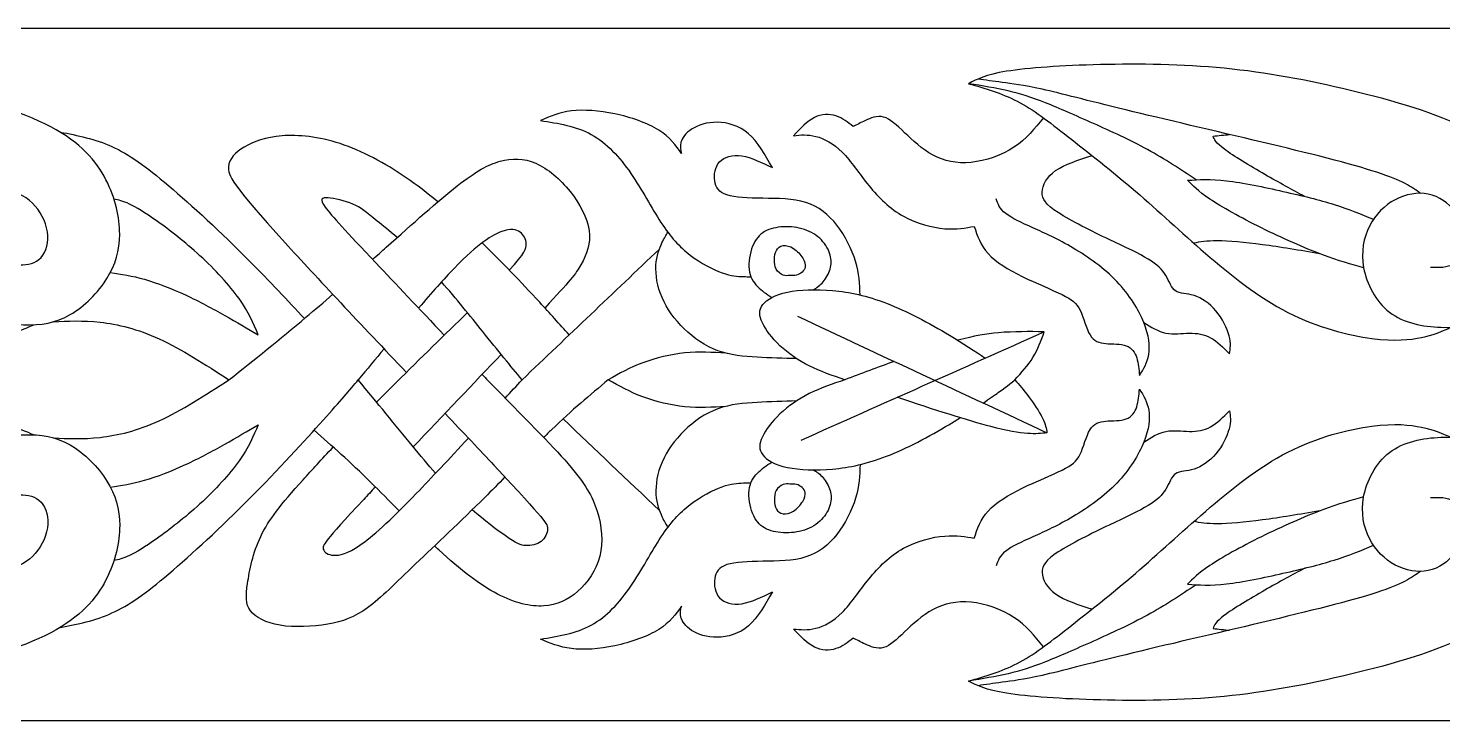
# Model space of a CAD drawing. Header units: millimetres. Extents: x 164 to 454, y 11 to 406.
# Drawn here: x 290.8 to 395, y 355 to 406 of the extents above; entities that cross this region are included whole.
import ezdxf

# ---------------------------------------------------------------- set-up
doc = ezdxf.new("R2010")
doc.units = ezdxf.units.MM
for name, color, linetype in [('Default', 7, 'Continuous'), ('DV1_Layer_1', 7, 'Continuous'), ('Layer_1', 7, 'Continuous')]:
    doc.layers.add(name, color=color, linetype=linetype)

# ---------------------------------------------------------------- blocks, each defined once
blk = doc.blocks.new('SE')
at = {"layer": 'DV1_Layer_1', "color": 7, "linetype": 'Continuous'}
blk.add_line((399.47, 355.01), (219.17, 355.01), dxfattribs=at)
for points, knots in [([(289.74, 388.57), (290.36, 388.55), (290.98, 388.54), (291.45, 388.83), (291.93, 389.12), (292.25, 389.73), (292.28, 390.44), (292.31, 391.16), (291.75, 392.82), (290.37, 393.78), (289.59, 393.95), (288.8, 394.11), (287.04, 393.8), (285.7, 392.45), (285.26, 391.6), (284.82, 390.75), (284.61, 389.71), (284.83, 388.54), (285.04, 387.36), (285.68, 386.05), (286.73, 385.26), (287.77, 384.47), (289.22, 384.19), (290.49, 384.15), (291.77, 384.1), (293.98, 384.48), (295.98, 386.52), (296.63, 387.55), (297.27, 388.57), (297.57, 389.61), (297.57, 390.82), (297.57, 392.04), (297.27, 393.44), (296.56, 394.82), (295.84, 396.2), (293.56, 398.92), (283.73, 401.77), (277.66, 402.91), (274.56, 403.21), (271.45, 403.51), (268.28, 403.55), (265.44, 403.48), (262.6, 403.41), (260.1, 403.23), (258.54, 402.98), (256.98, 402.73), (256.36, 402.41), (255.74, 402.08), (256.94, 401.73), (258.15, 401.39), (259.31, 400.79), (260.48, 400.18), (261.6, 399.32), (263.06, 398.18), (264.52, 397.04), (268.1, 394.21), (271.35, 391.18), (273.18, 389.59), (275.02, 388), (277.07, 386.35), (279.25, 385.23), (281.42, 384.12), (286.01, 382.98), (288.25, 383.22), (289.1, 383.41), (289.94, 383.59), (290.51, 383.83), (290.82, 383.96), (291.13, 384.1), (291.18, 384.12), (291.23, 384.15)], [0, 0, 0, 0, 0.034483, 0.034483, 0.034483, 0.068966, 0.068966, 0.068966, 0.103448, 0.137931, 0.137931, 0.137931, 0.172414, 0.206897, 0.206897, 0.206897, 0.241379, 0.241379, 0.241379, 0.275862, 0.275862, 0.275862, 0.310345, 0.310345, 0.310345, 0.344828, 0.37931, 0.37931, 0.37931, 0.413793, 0.413793, 0.413793, 0.448276, 0.448276, 0.448276, 0.482759, 0.517241, 0.551724, 0.551724, 0.551724, 0.586207, 0.586207, 0.586207, 0.62069, 0.62069, 0.62069, 0.655172, 0.655172, 0.655172, 0.689655, 0.689655, 0.689655, 0.724138, 0.724138, 0.724138, 0.758621, 0.793103, 0.793103, 0.793103, 0.827586, 0.827586, 0.827586, 0.862069, 0.896552, 0.896552, 0.896552, 0.931034, 0.931034, 0.931034, 1, 1, 1, 1]), ([(394.08, 388.39), (394.7, 388.37), (395.32, 388.35), (395.8, 388.64), (396.27, 388.94), (396.6, 389.54), (396.62, 390.26), (396.65, 390.97), (396.1, 392.63), (394.72, 393.6), (393.93, 393.76), (393.15, 393.92), (391.39, 393.61), (390.04, 392.27), (389.6, 391.41), (389.16, 390.56), (388.96, 389.52), (389.17, 388.35), (389.39, 387.18), (390.03, 385.87), (391.07, 385.07), (392.11, 384.28), (393.56, 384), (394.84, 383.96), (396.12, 383.92), (398.32, 384.3), (400.32, 386.33), (400.97, 387.36), (401.62, 388.39), (401.91, 389.42), (401.91, 390.64), (401.91, 391.85), (401.62, 393.25), (400.9, 394.63), (400.19, 396.01), (397.91, 398.74), (388.08, 401.58), (382.01, 402.72), (378.9, 403.02), (375.8, 403.32), (372.62, 403.36), (369.78, 403.29), (366.95, 403.22), (364.44, 403.05), (362.88, 402.8), (361.32, 402.55), (360.7, 402.22), (360.08, 401.89), (361.29, 401.55), (362.5, 401.2), (363.66, 400.6), (364.82, 400), (365.95, 399.13), (367.4, 397.99), (368.86, 396.86), (372.45, 394.03), (375.69, 390.99), (377.53, 389.4), (379.37, 387.82), (381.42, 386.16), (383.59, 385.05), (385.77, 383.94), (390.35, 382.8), (392.6, 383.04), (393.44, 383.22), (394.29, 383.4), (394.86, 383.64), (395.17, 383.78), (395.48, 383.91), (395.53, 383.94), (395.58, 383.96)], [0, 0, 0, 0, 0.034483, 0.034483, 0.034483, 0.068966, 0.068966, 0.068966, 0.103448, 0.137931, 0.137931, 0.137931, 0.172414, 0.206897, 0.206897, 0.206897, 0.241379, 0.241379, 0.241379, 0.275862, 0.275862, 0.275862, 0.310345, 0.310345, 0.310345, 0.344828, 0.37931, 0.37931, 0.37931, 0.413793, 0.413793, 0.413793, 0.448276, 0.448276, 0.448276, 0.482759, 0.517241, 0.551724, 0.551724, 0.551724, 0.586207, 0.586207, 0.586207, 0.62069, 0.62069, 0.62069, 0.655172, 0.655172, 0.655172, 0.689655, 0.689655, 0.689655, 0.724138, 0.724138, 0.724138, 0.758621, 0.793103, 0.793103, 0.793103, 0.827586, 0.827586, 0.827586, 0.862069, 0.896552, 0.896552, 0.896552, 0.931034, 0.931034, 0.931034, 1, 1, 1, 1]), ([(393.35, 393.82), (392.7, 394.29), (392.04, 394.75), (388.25, 395.99), (385.11, 396.77), (381.67, 397.59), (378.23, 398.41), (374.48, 399.27), (371.65, 399.96), (368.81, 400.65), (366.88, 401.17), (365.49, 401.48), (364.1, 401.79), (363.25, 401.89), (362.56, 401.98), (361.86, 402.07), (361.32, 402.15), (360.77, 402.23)], [0, 0, 0, 0, 0.142857, 0.142857, 0.285714, 0.285714, 0.285714, 0.428571, 0.428571, 0.428571, 0.571429, 0.571429, 0.571429, 0.714286, 0.714286, 0.714286, 1, 1, 1, 1]), ([(376.83, 394.82), (375.68, 395.58), (374.54, 396.34), (373.26, 397.04), (371.98, 397.74), (370.57, 398.38), (367.96, 399.54), (366.76, 400.08), (365.74, 400.48), (364.73, 400.88), (363.9, 401.14), (362.99, 401.36), (362.08, 401.57), (361.08, 401.73), (360.08, 401.89)], [0, 0, 0, 0, 0.166667, 0.166667, 0.166667, 0.333333, 0.333333, 0.5, 0.5, 0.5, 0.666667, 0.666667, 0.666667, 1, 1, 1, 1]), ([(352.09, 386.34), (352.06, 387.14), (352.02, 387.93), (351.76, 388.82), (351.49, 389.71), (350.99, 390.69), (350.38, 391.48), (349.77, 392.26), (349.04, 392.85), (348.1, 393.14), (347.16, 393.44), (344.85, 393.44), (342.88, 393.51), (342.28, 393.7), (341.68, 393.9), (341.23, 394.63), (341.4, 395.77), (341.74, 396.14), (342.09, 396.51), (343.3, 396.85), (344.85, 396.09), (345.63, 395.71), (345.09, 396.66), (344.56, 397.61), (343.87, 398.21), (343.18, 398.8), (342.33, 399.04), (341.57, 399.05), (340.81, 399.06), (340.14, 398.84), (339.68, 398.54), (339.23, 398.25), (338.74, 397.52), (338.88, 397.01), (338.95, 396.75), (338.52, 397.35), (337.66, 398.56), (335.21, 399.42), (334.03, 399.67), (332.86, 399.92), (331.74, 399.99), (330.83, 399.88), (329.93, 399.77), (329.24, 399.47), (328.55, 399.18), (329.86, 398.97), (331.17, 398.77), (332.3, 398.15), (333.43, 397.52), (334.38, 396.49), (335.21, 395.29), (336.03, 394.09), (337.45, 391.37), (338.79, 389.88), (339.58, 389.28), (340.36, 388.68), (341.26, 388.21), (341.93, 387.97), (342.61, 387.73), (343.06, 387.71), (343.5, 387.69)], [0, 0, 0, 0, 0.04, 0.04, 0.04, 0.08, 0.08, 0.08, 0.12, 0.12, 0.12, 0.16, 0.2, 0.2, 0.2, 0.24, 0.28, 0.28, 0.28, 0.32, 0.36, 0.36, 0.36, 0.4, 0.4, 0.4, 0.44, 0.44, 0.44, 0.48, 0.48, 0.48, 0.52, 0.56, 0.56, 0.56, 0.6, 0.64, 0.64, 0.64, 0.68, 0.68, 0.68, 0.72, 0.72, 0.72, 0.76, 0.76, 0.76, 0.8, 0.8, 0.8, 0.84, 0.88, 0.88, 0.88, 0.92, 0.92, 0.92, 1, 1, 1, 1]), ([(365.59, 399.38), (364.96, 398.6), (364.33, 397.81), (363.42, 397.21), (362.51, 396.61), (361.32, 396.2), (360.26, 396.1), (359.2, 395.99), (357.34, 396.41), (355.96, 397.72), (355.37, 398.28), (354.78, 398.84), (354.3, 399.31), (353.82, 399.43), (353.34, 399.56), (352.85, 399.36), (352.48, 399.18), (352.11, 399.01), (351.85, 398.87), (351.59, 398.74), (351.2, 399.05), (350.4, 399.67), (349.26, 399.67), (348.73, 399.4), (348.2, 399.13), (347.69, 398.6), (347.19, 398.06), (347.71, 398.12), (348.75, 398.22), (350.13, 397.49), (350.77, 396.85), (351.42, 396.2), (352.02, 395.27), (352.74, 394.39), (353.46, 393.51), (354.28, 392.68), (355.28, 392.13), (356.27, 391.58), (357.42, 391.3), (358.32, 391.22), (359.22, 391.15), (359.86, 391.27), (360.49, 391.39), (360.72, 390.7), (361.17, 389.32), (363, 388.21), (364.03, 387.7), (365.07, 387.2), (367.38, 386.26), (368.36, 385.49), (368.74, 383.87), (369.02, 383.4), (369.31, 382.94), (369.69, 382.81), (370.18, 382.77), (370.67, 382.73), (371.88, 382.8), (372.33, 382.11), (372.46, 381.71), (372.59, 381.31), (372.62, 380.87), (372.66, 380.42), (372.95, 380.88), (373.54, 381.81), (373.36, 383.37), (372.98, 384.31), (372.6, 385.25), (371.93, 386.35), (371, 387.33), (370.07, 388.3), (368.88, 389.15), (367.78, 389.79), (366.69, 390.44), (365.69, 390.89), (364.82, 391.28), (363.96, 391.66), (363.24, 391.99), (362.81, 392.34), (362.37, 392.68), (362.24, 393.04), (362.1, 393.41)], [0, 0, 0, 0, 0.030303, 0.030303, 0.030303, 0.060606, 0.060606, 0.060606, 0.090909, 0.121212, 0.121212, 0.121212, 0.151515, 0.151515, 0.151515, 0.181818, 0.181818, 0.181818, 0.212121, 0.212121, 0.212121, 0.242424, 0.272727, 0.272727, 0.272727, 0.30303, 0.30303, 0.30303, 0.333333, 0.363636, 0.363636, 0.363636, 0.393939, 0.393939, 0.393939, 0.424242, 0.424242, 0.424242, 0.454545, 0.454545, 0.454545, 0.484848, 0.484848, 0.484848, 0.515152, 0.545455, 0.545455, 0.545455, 0.575758, 0.606061, 0.636364, 0.636364, 0.636364, 0.666667, 0.666667, 0.666667, 0.69697, 0.727273, 0.727273, 0.727273, 0.757576, 0.757576, 0.757576, 0.787879, 0.818182, 0.818182, 0.818182, 0.848485, 0.848485, 0.848485, 0.878788, 0.878788, 0.878788, 0.909091, 0.909091, 0.909091, 0.939394, 0.939394, 0.939394, 1, 1, 1, 1]), ([(293.19, 398.33), (294.47, 398.08), (295.75, 397.83), (297, 397.26), (298.26, 396.7), (299.48, 395.82), (301.18, 394.38), (302.88, 392.94), (305.05, 390.94), (307.14, 388.84), (308.59, 387.38), (310, 385.88), (311.17, 384.6)], [0, 0, 0, 0, 0.2, 0.2, 0.2, 0.4, 0.4, 0.4, 0.6, 0.6, 0.6, 1, 1, 1, 1]), ([(320.99, 393.19), (320.22, 393.84), (319.47, 394.42), (318.67, 394.97), (317.11, 396.04), (315.4, 396.95), (313.81, 397.48), (312.21, 398), (310.73, 398.14), (309.53, 398.05), (308.33, 397.95), (306.5, 397.3), (305.64, 396.36), (305.58, 395.78), (305.52, 395.19), (305.83, 394.48), (309.77, 390.16), (312.01, 387.7), (315.43, 384.07), (318.67, 380.65)], [0, 0, 0, 0, 0.125, 0.125, 0.125, 0.25, 0.25, 0.25, 0.375, 0.375, 0.375, 0.5, 0.625, 0.625, 0.625, 0.75, 0.75, 0.75, 1, 1, 1, 1]), ([(384.85, 393.58), (383.91, 394.09), (382.97, 394.59), (381.89, 395.21), (380.81, 395.83), (379.58, 396.57), (378.92, 397.06), (378.26, 397.55), (378.18, 397.79), (378.09, 398.03), (378.49, 398.07), (378.89, 398.11), (379.28, 398.15)], [0, 0, 0, 0, 0.2, 0.2, 0.2, 0.4, 0.4, 0.4, 0.6, 0.6, 0.6, 1, 1, 1, 1]), ([(316.19, 388.96), (316.53, 389.26), (316.86, 389.55), (317.2, 389.85), (319.15, 391.59), (321.03, 393.28), (322.42, 394.36), (323.8, 395.45), (325.6, 396.42), (327.32, 396.42), (328.21, 396.03), (329.1, 395.64), (330.01, 394.86), (330.74, 393.96), (331.46, 393.05), (332, 392.02), (332.13, 391.09), (332.26, 390.15), (331.98, 389.33), (331.53, 388.55), (331.17, 387.92), (330.7, 387.33), (328.88, 385.38)], [0, 0, 0, 0, 0.111111, 0.111111, 0.111111, 0.222222, 0.222222, 0.222222, 0.333333, 0.444444, 0.444444, 0.444444, 0.555556, 0.555556, 0.555556, 0.666667, 0.666667, 0.666667, 0.777778, 0.777778, 0.777778, 1, 1, 1, 1]), ([(372.98, 384.31), (373.51, 383.98), (374.04, 383.65), (374.61, 383.53), (375.17, 383.42), (375.78, 383.52), (376.34, 383.53), (376.9, 383.54), (377.42, 383.45), (377.9, 383.19), (378.38, 382.92), (378.83, 382.47), (379.28, 382.02), (379.35, 382.4), (379.42, 382.78), (379.27, 383.33), (379.12, 383.88), (378.76, 384.61), (378.29, 385.17), (377.81, 385.73), (377.23, 386.13), (376.68, 386.3), (376.14, 386.47), (375.64, 386.42), (375.32, 386.64), (375, 386.85), (374.73, 387.82), (373.97, 388.58), (373.3, 388.98), (372.64, 389.39), (370.74, 390.25), (367.6, 391.8), (366.68, 392.4), (365.76, 392.99), (365.48, 393.41), (365.5, 393.91), (365.51, 394.42), (365.82, 395.03), (366.49, 395.49), (367.15, 395.96), (368.16, 396.28), (369.17, 396.6)], [0, 0, 0, 0, 0.0625, 0.0625, 0.0625, 0.125, 0.125, 0.125, 0.1875, 0.1875, 0.1875, 0.25, 0.25, 0.25, 0.3125, 0.3125, 0.3125, 0.375, 0.375, 0.375, 0.4375, 0.4375, 0.4375, 0.5, 0.5, 0.5, 0.5625, 0.625, 0.625, 0.625, 0.6875, 0.75, 0.75, 0.75, 0.8125, 0.8125, 0.8125, 0.875, 0.875, 0.875, 1, 1, 1, 1]), ([(389.17, 388.35), (388.27, 388.59), (387.36, 388.84), (384.81, 389.8), (383.16, 390.52), (381.64, 391.28), (380.12, 392.03), (378.72, 392.81), (376.95, 393.99), (376.58, 394.39), (376.21, 394.78), (377.04, 394.83), (377.88, 394.88), (380.27, 394.61), (381.82, 394.28), (383.23, 393.96), (384.64, 393.65), (385.91, 393.34), (386.99, 393), (388.08, 392.65), (388.99, 392.28), (389.9, 391.91)], [0, 0, 0, 0, 0.111111, 0.111111, 0.222222, 0.222222, 0.222222, 0.333333, 0.333333, 0.444444, 0.444444, 0.444444, 0.555556, 0.555556, 0.666667, 0.666667, 0.666667, 0.777778, 0.777778, 0.777778, 1, 1, 1, 1]), ([(296.88, 387.99), (297.68, 387.87), (298.47, 387.76), (300.33, 387.23), (301.39, 386.81), (302.42, 386.34), (303.44, 385.87), (304.42, 385.33), (306.19, 384.34), (306.98, 383.87), (307.78, 383.41), (307.42, 384.24), (307.07, 385.08), (306.36, 386.07), (305.65, 387.06), (304.59, 388.22), (303.48, 389.23), (302.37, 390.25), (301.21, 391.14), (300.32, 391.78), (299.42, 392.41), (298.77, 392.8), (298.29, 393.03), (297.8, 393.26), (297.48, 393.33), (297.15, 393.4)], [0, 0, 0, 0, 0.1, 0.1, 0.2, 0.2, 0.2, 0.3, 0.3, 0.4, 0.4, 0.4, 0.5, 0.5, 0.5, 0.6, 0.6, 0.6, 0.7, 0.7, 0.7, 0.8, 0.8, 0.8, 1, 1, 1, 1]), ([(318.01, 390.56), (317.44, 391.05), (316.94, 391.45), (316.54, 391.77), (315.7, 392.45), (315.32, 392.78), (314.74, 393.03), (314.16, 393.28), (313.39, 393.45), (312.91, 393.48), (312.44, 393.52), (312.09, 393.31), (314.23, 391.03), (316.45, 388.69), (317.83, 387.23), (319.65, 385.3), (321.47, 383.39)], [0, 0, 0, 0, 0.142857, 0.142857, 0.142857, 0.285714, 0.285714, 0.285714, 0.428571, 0.428571, 0.428571, 0.571429, 0.714286, 0.714286, 0.714286, 1, 1, 1, 1]), ([(326.26, 388.16), (327.42, 389.43), (327.53, 389.78), (327.51, 390.1), (327.5, 390.46), (327.32, 390.77), (327.05, 390.97), (326.77, 391.17), (326.39, 391.26), (325.7, 391.01), (325.01, 390.76), (324.01, 390.17), (322.2, 388.3), (321.45, 387.52), (320.55, 386.51), (319.58, 385.38)], [0, 0, 0, 0, 0.166667, 0.166667, 0.166667, 0.333333, 0.333333, 0.333333, 0.5, 0.5, 0.5, 0.666667, 0.666667, 0.666667, 1, 1, 1, 1]), ([(347.41, 381.66), (346.44, 381.68), (345.48, 381.71), (344.5, 381.76), (343.53, 381.82), (342.54, 381.9), (341.62, 382.24), (340.7, 382.57), (339.85, 383.16), (338.43, 384.53), (337.86, 385.33), (337.51, 386.15), (337.15, 386.97), (337.02, 387.82), (337.06, 388.53), (337.1, 389.23), (337.33, 389.79), (337.5, 390.17), (337.68, 390.55), (337.81, 390.75), (337.94, 390.96)], [0, 0, 0, 0, 0.125, 0.125, 0.125, 0.25, 0.25, 0.25, 0.375, 0.375, 0.5, 0.5, 0.5, 0.625, 0.625, 0.625, 0.75, 0.75, 0.75, 1, 1, 1, 1]), ([(348.66, 386.73), (348.91, 386.89), (349.15, 387.05), (349.37, 387.31), (349.59, 387.56), (349.77, 387.91), (349.88, 388.25), (349.98, 388.59), (349.99, 388.91), (349.89, 389.28), (349.79, 389.64), (349.57, 390.06), (349.24, 390.39), (348.92, 390.73), (348.48, 391), (347.99, 391.16), (347.5, 391.32), (346.96, 391.38), (346.45, 391.36), (345.93, 391.33), (345.45, 391.23), (345.06, 391), (344.68, 390.78), (344.38, 390.43), (343.97, 389.42), (343.85, 388.76), (343.98, 387.69), (344.22, 387.29), (344.53, 386.97), (344.84, 386.65), (345.21, 386.4), (345.58, 386.16)], [0, 0, 0, 0, 0.083333, 0.083333, 0.083333, 0.166667, 0.166667, 0.166667, 0.25, 0.25, 0.25, 0.333333, 0.333333, 0.333333, 0.416667, 0.416667, 0.416667, 0.5, 0.5, 0.5, 0.583333, 0.583333, 0.583333, 0.666667, 0.666667, 0.75, 0.75, 0.833333, 0.833333, 0.833333, 1, 1, 1, 1]), ([(330.67, 383.4), (329.96, 384.2), (329.24, 385), (328.5, 385.8), (327.1, 387.32), (325.63, 388.83), (324.26, 390.18)], [0, 0, 0, 0, 0.333333, 0.333333, 0.333333, 1, 1, 1, 1]), ([(346.92, 387.77), (347.08, 387.77), (347.26, 387.76), (347.57, 387.84), (347.7, 387.93), (347.93, 388.13), (348.02, 388.25), (348.05, 388.41), (348.07, 388.58), (348.02, 388.79), (347.72, 389.3), (347.45, 389.59), (347.19, 389.76), (346.92, 389.94), (346.64, 390), (346.42, 389.97), (346.2, 389.93), (346.03, 389.8), (345.93, 389.62), (345.83, 389.43), (345.79, 389.2), (345.79, 388.95), (345.78, 388.71), (345.8, 388.45), (345.92, 388.24), (346.03, 388.03), (346.24, 387.88), (346.42, 387.81), (346.6, 387.74), (346.76, 387.76), (346.92, 387.77)], [0, 0, 0, 0, 0.083333, 0.083333, 0.166667, 0.166667, 0.25, 0.25, 0.25, 0.333333, 0.333333, 0.416667, 0.416667, 0.416667, 0.5, 0.5, 0.5, 0.583333, 0.583333, 0.583333, 0.666667, 0.666667, 0.666667, 0.75, 0.75, 0.75, 0.833333, 0.833333, 0.833333, 1, 1, 1, 1]), ([(385.92, 389.38), (384.47, 389.62), (383.02, 389.87), (380.4, 390.21), (379.22, 390.32), (378.4, 390.32), (377.58, 390.33), (377.13, 390.24), (376.67, 390.15)], [0, 0, 0, 0, 0.25, 0.25, 0.5, 0.5, 0.5, 1, 1, 1, 1]), ([(327.2, 380.1), (326.34, 381.14), (325.48, 382.18), (324.28, 383.67), (323.4, 384.76), (322.34, 386.09), (321.27, 387.3)], [0, 0, 0, 0, 0.333333, 0.333333, 0.333333, 1, 1, 1, 1]), ([(350.96, 380.1), (350.06, 380.41), (349.16, 380.71), (348.34, 381.12), (347.52, 381.53), (346.78, 382.05), (346.19, 382.61), (345.59, 383.17), (344.69, 384.38), (344.62, 385.24), (344.92, 385.63), (345.21, 386.02), (345.83, 386.36), (346.74, 386.55), (347.64, 386.74), (348.83, 386.78), (350.07, 386.67), (351.3, 386.55), (353.85, 386.04), (357.17, 384.28), (358.67, 383.38), (359.65, 382.79), (360.57, 382.19), (361.31, 381.7)], [0, 0, 0, 0, 0.1, 0.1, 0.1, 0.2, 0.2, 0.2, 0.3, 0.4, 0.4, 0.4, 0.5, 0.5, 0.5, 0.6, 0.6, 0.6, 0.7, 0.8, 0.8, 0.8, 1, 1, 1, 1]), ([(305.62, 380.1), (307.49, 381.58), (309.35, 383.07), (311.29, 384.7), (311.94, 385.25), (312.6, 385.82), (313.27, 386.39)], [0, 0, 0, 0, 0.333333, 0.333333, 0.333333, 1, 1, 1, 1]), ([(292.67, 384.37), (293.76, 384.43), (294.85, 384.48), (297.41, 384.19), (298.88, 383.85), (300.49, 383.11), (302.1, 382.37), (303.86, 381.23), (305.62, 380.1)], [0, 0, 0, 0, 0.25, 0.25, 0.5, 0.5, 0.5, 1, 1, 1, 1]), ([(316.49, 378.46), (316.96, 378.94), (317.45, 379.43), (317.95, 379.92), (319.68, 381.65), (321.57, 383.48), (323.17, 385.04)], [0, 0, 0, 0, 0.333333, 0.333333, 0.333333, 1, 1, 1, 1]), ([(363.48, 380.1), (363.97, 380.63), (364.46, 381.16), (364.82, 381.75), (365.18, 382.34), (365.41, 382.98), (365.65, 383.63), (364.54, 383.65), (363.43, 383.66), (362.27, 383.56), (361.39, 383.48), (360.49, 383.33), (359.28, 383.01)], [0, 0, 0, 0, 0.2, 0.2, 0.2, 0.4, 0.4, 0.4, 0.6, 0.6, 0.6, 1, 1, 1, 1]), ([(342.2, 382.06), (341.22, 382.12), (340.23, 382.18), (339.19, 382.08), (338.15, 381.97), (337.05, 381.71), (336.1, 381.35), (335.15, 381), (334.35, 380.55), (333.55, 380.1)], [0, 0, 0, 0, 0.25, 0.25, 0.25, 0.5, 0.5, 0.5, 1, 1, 1, 1]), ([(324.25, 380.5), (324.4, 380.34), (324.55, 380.19), (324.69, 380.05), (327.36, 377.3), (331.29, 373.44), (332.39, 371.51), (332.73, 370.43), (333.07, 369.35), (333.19, 368.16), (332.93, 367.12), (332.67, 366.07), (331.39, 364.28), (329.77, 363.52), (328.8, 363.46), (327.82, 363.4), (326.68, 363.66), (325.4, 364.33), (324.11, 365), (322.68, 366.09), (321.06, 367.59), (320.96, 367.69), (320.86, 367.78), (320.75, 367.88)], [0, 0, 0, 0, 0.1, 0.1, 0.1, 0.2, 0.3, 0.3, 0.3, 0.4, 0.4, 0.4, 0.5, 0.6, 0.6, 0.6, 0.7, 0.7, 0.7, 0.8, 0.8, 0.8, 1, 1, 1, 1]), ([(292.67, 375.83), (293.76, 375.77), (294.85, 375.72), (297.41, 376.01), (298.88, 376.35), (300.49, 377.09), (302.1, 377.83), (303.86, 378.97), (305.62, 380.1)], [0, 0, 0, 0, 0.25, 0.25, 0.5, 0.5, 0.5, 1, 1, 1, 1]), ([(293.19, 361.87), (294.47, 362.12), (295.75, 362.37), (297, 362.94), (298.26, 363.5), (299.48, 364.38), (301.18, 365.82), (302.88, 367.26), (305.05, 369.26), (307.14, 371.36), (309.23, 373.46), (311.23, 375.65), (312.55, 377.12), (313.87, 378.59), (314.51, 379.35), (315.14, 380.1)], [0, 0, 0, 0, 0.166667, 0.166667, 0.166667, 0.333333, 0.333333, 0.333333, 0.5, 0.5, 0.5, 0.666667, 0.666667, 0.666667, 1, 1, 1, 1]), ([(320.83, 373.22), (320.27, 373.86), (319.71, 374.53), (319.11, 375.26), (317.9, 376.73), (316.52, 378.41), (315.14, 380.1)], [0, 0, 0, 0, 0.333333, 0.333333, 0.333333, 1, 1, 1, 1]), ([(333.55, 380.1), (332.21, 378.98), (330.87, 377.87), (329.37, 376.42), (329.18, 376.24), (328.99, 376.05), (328.79, 375.85)], [0, 0, 0, 0, 0.333333, 0.333333, 0.333333, 1, 1, 1, 1]), ([(342.2, 378.14), (341.22, 378.08), (340.23, 378.02), (339.19, 378.12), (338.15, 378.22), (337.05, 378.49), (336.1, 378.84), (335.15, 379.2), (334.35, 379.65), (333.55, 380.1)], [0, 0, 0, 0, 0.25, 0.25, 0.25, 0.5, 0.5, 0.5, 1, 1, 1, 1]), ([(350.96, 380.1), (350.06, 379.79), (349.16, 379.49), (348.34, 379.08), (347.52, 378.67), (346.78, 378.15), (346.19, 377.59), (345.59, 377.03), (344.69, 375.82), (344.62, 374.96), (344.92, 374.57), (345.21, 374.18), (345.83, 373.84), (346.74, 373.65), (347.64, 373.46), (348.83, 373.42), (350.07, 373.53), (351.3, 373.65), (353.85, 374.16), (357.17, 375.92), (358.67, 376.82), (358.94, 376.98), (359.21, 377.15), (359.47, 377.31)], [0, 0, 0, 0, 0.1, 0.1, 0.1, 0.2, 0.2, 0.2, 0.3, 0.4, 0.4, 0.4, 0.5, 0.5, 0.5, 0.6, 0.6, 0.6, 0.7, 0.8, 0.8, 0.8, 1, 1, 1, 1]), ([(365.59, 360.45), (364.96, 361.23), (364.33, 362.02), (363.42, 362.61), (362.51, 363.21), (361.32, 363.63), (360.26, 363.73), (359.2, 363.83), (357.34, 363.42), (355.96, 362.11), (355.37, 361.55), (354.78, 360.99), (354.3, 360.52), (353.82, 360.39), (353.34, 360.26), (352.85, 360.47), (352.48, 360.64), (352.11, 360.82), (351.85, 360.95), (351.59, 361.09), (351.2, 360.78), (350.4, 360.16), (349.26, 360.16), (348.73, 360.43), (348.2, 360.69), (347.69, 361.23), (347.19, 361.76), (347.71, 361.71), (348.75, 361.61), (350.13, 362.33), (350.77, 362.98), (351.42, 363.63), (352.02, 364.56), (352.74, 365.44), (353.46, 366.32), (354.28, 367.15), (355.28, 367.7), (356.27, 368.25), (357.42, 368.53), (358.32, 368.6), (359.22, 368.68), (359.86, 368.56), (360.49, 368.44), (360.72, 369.13), (361.17, 370.51), (363, 371.61), (364.03, 372.12), (365.07, 372.63), (367.38, 373.56), (368.36, 374.34), (368.74, 375.96), (369.02, 376.43), (369.31, 376.89), (369.69, 377.01), (370.18, 377.06), (370.67, 377.1), (371.88, 377.03), (372.33, 377.72), (372.46, 378.12), (372.59, 378.51), (372.62, 378.96), (372.66, 379.41), (372.95, 378.94), (373.54, 378.01), (373.36, 376.46), (372.98, 375.52), (372.6, 374.58), (371.93, 373.48), (371, 372.5), (370.07, 371.53), (368.88, 370.68), (367.78, 370.04), (366.69, 369.39), (365.69, 368.94), (364.82, 368.55), (363.96, 368.16), (363.24, 367.84), (362.81, 367.49), (362.37, 367.15), (362.24, 366.78), (362.1, 366.42)], [0, 0, 0, 0, 0.030303, 0.030303, 0.030303, 0.060606, 0.060606, 0.060606, 0.090909, 0.121212, 0.121212, 0.121212, 0.151515, 0.151515, 0.151515, 0.181818, 0.181818, 0.181818, 0.212121, 0.212121, 0.212121, 0.242424, 0.272727, 0.272727, 0.272727, 0.30303, 0.30303, 0.30303, 0.333333, 0.363636, 0.363636, 0.363636, 0.393939, 0.393939, 0.393939, 0.424242, 0.424242, 0.424242, 0.454545, 0.454545, 0.454545, 0.484848, 0.484848, 0.484848, 0.515152, 0.545455, 0.545455, 0.545455, 0.575758, 0.606061, 0.636364, 0.636364, 0.636364, 0.666667, 0.666667, 0.666667, 0.69697, 0.727273, 0.727273, 0.727273, 0.757576, 0.757576, 0.757576, 0.787879, 0.818182, 0.818182, 0.818182, 0.848485, 0.848485, 0.848485, 0.878788, 0.878788, 0.878788, 0.909091, 0.909091, 0.909091, 0.939394, 0.939394, 0.939394, 1, 1, 1, 1]), ([(350.96, 380.1), (350.96, 380.1), (350.96, 380.1), (350.96, 380.1), (350.96, 380.1), (350.96, 380.1), (350.96, 380.1)], [0, 0, 0, 0, 0.333333, 0.333333, 0.333333, 1, 1, 1, 1]), ([(363.48, 380.1), (363.81, 379.73), (364.13, 379.36), (364.5, 378.86), (364.87, 378.37), (365.7, 377.13), (365.8, 376.51), (365.85, 376.2), (365.03, 376.1), (364.2, 376.01), (361.72, 376.66), (360.02, 377.1), (357.54, 377.9), (354.81, 378.81)], [0, 0, 0, 0, 0.166667, 0.166667, 0.166667, 0.333333, 0.5, 0.5, 0.5, 0.666667, 0.666667, 0.666667, 1, 1, 1, 1]), ([(361.15, 378.39), (361.6, 378.7), (361.99, 378.97), (362.29, 379.18), (363.07, 379.73), (363.27, 379.91), (363.48, 380.1)], [0, 0, 0, 0, 0.333333, 0.333333, 0.333333, 1, 1, 1, 1]), ([(347.41, 378.54), (346.44, 378.52), (345.48, 378.49), (344.5, 378.44), (343.53, 378.38), (342.54, 378.3), (341.62, 377.96), (340.7, 377.63), (339.85, 377.04), (338.43, 375.66), (337.86, 374.87), (337.51, 374.05), (337.15, 373.23), (337.02, 372.38), (337.06, 371.67), (337.1, 370.97), (337.33, 370.41), (337.5, 370.03), (337.68, 369.65), (337.81, 369.45), (337.94, 369.24)], [0, 0, 0, 0, 0.125, 0.125, 0.125, 0.25, 0.25, 0.25, 0.375, 0.375, 0.5, 0.5, 0.5, 0.625, 0.625, 0.625, 0.75, 0.75, 0.75, 1, 1, 1, 1]), ([(289.74, 371.63), (290.36, 371.64), (290.98, 371.66), (291.45, 371.37), (291.93, 371.08), (292.25, 370.47), (292.28, 369.76), (292.31, 369.04), (291.75, 367.38), (290.37, 366.42), (289.59, 366.25), (288.8, 366.09), (287.04, 366.4), (285.7, 367.75), (285.26, 368.6), (284.82, 369.45), (284.61, 370.49), (284.83, 371.66), (285.04, 372.83), (285.68, 374.15), (286.73, 374.94), (287.77, 375.73), (289.22, 376.01), (290.49, 376.05), (291.77, 376.1), (293.98, 375.72), (295.98, 373.68), (296.63, 372.65), (297.27, 371.63), (297.57, 370.59), (297.57, 369.38), (297.57, 368.16), (297.27, 366.76), (296.56, 365.38), (295.84, 364), (293.56, 361.28), (283.73, 358.43), (277.66, 357.29), (274.56, 356.99), (271.45, 356.69), (268.28, 356.65), (265.44, 356.72), (262.6, 356.79), (260.1, 356.96), (258.54, 357.21), (256.98, 357.47), (256.36, 357.79), (255.74, 358.12), (256.94, 358.47), (258.15, 358.81), (259.31, 359.41), (260.48, 360.02), (261.6, 360.88), (263.06, 362.02), (264.52, 363.16), (268.1, 365.99), (271.35, 369.02), (273.18, 370.61), (275.02, 372.2), (277.07, 373.85), (279.25, 374.97), (281.42, 376.08), (286.01, 377.22), (288.25, 376.97), (289.1, 376.79), (289.94, 376.61), (290.51, 376.37), (290.82, 376.24), (291.13, 376.1), (291.18, 376.08), (291.23, 376.05)], [0, 0, 0, 0, 0.034483, 0.034483, 0.034483, 0.068966, 0.068966, 0.068966, 0.103448, 0.137931, 0.137931, 0.137931, 0.172414, 0.206897, 0.206897, 0.206897, 0.241379, 0.241379, 0.241379, 0.275862, 0.275862, 0.275862, 0.310345, 0.310345, 0.310345, 0.344828, 0.37931, 0.37931, 0.37931, 0.413793, 0.413793, 0.413793, 0.448276, 0.448276, 0.448276, 0.482759, 0.517241, 0.551724, 0.551724, 0.551724, 0.586207, 0.586207, 0.586207, 0.62069, 0.62069, 0.62069, 0.655172, 0.655172, 0.655172, 0.689655, 0.689655, 0.689655, 0.724138, 0.724138, 0.724138, 0.758621, 0.793103, 0.793103, 0.793103, 0.827586, 0.827586, 0.827586, 0.862069, 0.896552, 0.896552, 0.896552, 0.931034, 0.931034, 0.931034, 1, 1, 1, 1]), ([(321.53, 377.63), (322.89, 376.19), (324.14, 374.87), (325.13, 373.81), (328.98, 369.71), (329.1, 369.45), (329.08, 369.13), (329.07, 368.82), (328.91, 368.44), (328.61, 368.2), (328.31, 367.97), (327.41, 367.8), (326.79, 368.04), (325.95, 368.63), (325.34, 369.06), (324.44, 369.74), (323.53, 370.53)], [0, 0, 0, 0, 0.142857, 0.142857, 0.142857, 0.285714, 0.285714, 0.285714, 0.428571, 0.428571, 0.428571, 0.571429, 0.714286, 0.714286, 0.714286, 1, 1, 1, 1]), ([(372.98, 375.52), (373.51, 375.85), (374.04, 376.18), (374.61, 376.3), (375.17, 376.41), (375.78, 376.31), (376.34, 376.3), (376.9, 376.29), (377.42, 376.37), (377.9, 376.64), (378.38, 376.91), (378.83, 377.36), (379.28, 377.81), (379.35, 377.43), (379.42, 377.05), (379.27, 376.5), (379.12, 375.94), (378.76, 375.22), (378.29, 374.66), (377.81, 374.1), (377.23, 373.7), (376.68, 373.53), (376.14, 373.36), (375.64, 373.41), (375.32, 373.19), (375, 372.98), (374.73, 372.01), (373.97, 371.25), (373.3, 370.85), (372.64, 370.44), (370.74, 369.58), (367.6, 368.03), (366.68, 367.43), (365.76, 366.84), (365.48, 366.42), (365.5, 365.91), (365.51, 365.4), (365.82, 364.8), (366.49, 364.34), (367.15, 363.87), (368.16, 363.55), (369.17, 363.22)], [0, 0, 0, 0, 0.0625, 0.0625, 0.0625, 0.125, 0.125, 0.125, 0.1875, 0.1875, 0.1875, 0.25, 0.25, 0.25, 0.3125, 0.3125, 0.3125, 0.375, 0.375, 0.375, 0.4375, 0.4375, 0.4375, 0.5, 0.5, 0.5, 0.5625, 0.625, 0.625, 0.625, 0.6875, 0.75, 0.75, 0.75, 0.8125, 0.8125, 0.8125, 0.875, 0.875, 0.875, 1, 1, 1, 1]), ([(296.88, 372.21), (297.68, 372.33), (298.47, 372.44), (300.33, 372.97), (301.39, 373.39), (302.42, 373.86), (303.44, 374.33), (304.42, 374.86), (306.19, 375.86), (306.98, 376.33), (307.78, 376.79), (307.42, 375.96), (307.07, 375.12), (306.36, 374.13), (305.65, 373.14), (304.59, 371.98), (303.48, 370.96), (302.37, 369.95), (301.21, 369.06), (300.32, 368.42), (299.42, 367.79), (298.77, 367.4), (298.29, 367.17), (297.8, 366.94), (297.48, 366.87), (297.15, 366.8)], [0, 0, 0, 0, 0.1, 0.1, 0.2, 0.2, 0.2, 0.3, 0.3, 0.4, 0.4, 0.4, 0.5, 0.5, 0.5, 0.6, 0.6, 0.6, 0.7, 0.7, 0.7, 0.8, 0.8, 0.8, 1, 1, 1, 1]), ([(318.15, 370.45), (317.43, 371.18), (316.73, 371.89), (316.07, 372.54), (314.51, 374.08), (313.2, 375.23), (311.89, 376.39)], [0, 0, 0, 0, 0.333333, 0.333333, 0.333333, 1, 1, 1, 1]), ([(394.08, 371.44), (394.7, 371.46), (395.32, 371.48), (395.8, 371.18), (396.27, 370.89), (396.6, 370.29), (396.62, 369.57), (396.65, 368.85), (396.1, 367.2), (394.72, 366.23), (393.93, 366.07), (393.15, 365.9), (391.39, 366.21), (390.04, 367.56), (389.6, 368.41), (389.16, 369.27), (388.96, 370.3), (389.17, 371.48), (389.39, 372.65), (390.03, 373.96), (391.07, 374.75), (392.11, 375.55), (393.56, 375.82), (394.84, 375.87), (396.12, 375.91), (398.32, 375.53), (400.32, 373.49), (400.97, 372.47), (401.62, 371.44), (401.91, 370.41), (401.91, 369.19), (401.91, 367.97), (401.62, 366.58), (400.9, 365.2), (400.19, 363.82), (397.91, 361.09), (388.08, 358.24), (382.01, 357.11), (378.9, 356.8), (375.8, 356.5), (372.62, 356.47), (369.78, 356.54), (366.95, 356.61), (364.44, 356.78), (362.88, 357.03), (361.32, 357.28), (360.7, 357.61), (360.08, 357.93), (361.29, 358.28), (362.5, 358.62), (363.66, 359.23), (364.82, 359.83), (365.95, 360.69), (367.4, 361.83), (368.86, 362.97), (372.45, 365.8), (375.69, 368.84), (377.53, 370.42), (379.37, 372.01), (381.42, 373.67), (383.59, 374.78), (385.77, 375.89), (390.35, 377.03), (392.6, 376.79), (393.44, 376.61), (394.29, 376.43), (394.86, 376.18), (395.17, 376.05), (395.48, 375.92), (395.53, 375.89), (395.58, 375.86)], [0, 0, 0, 0, 0.034483, 0.034483, 0.034483, 0.068966, 0.068966, 0.068966, 0.103448, 0.137931, 0.137931, 0.137931, 0.172414, 0.206897, 0.206897, 0.206897, 0.241379, 0.241379, 0.241379, 0.275862, 0.275862, 0.275862, 0.310345, 0.310345, 0.310345, 0.344828, 0.37931, 0.37931, 0.37931, 0.413793, 0.413793, 0.413793, 0.448276, 0.448276, 0.448276, 0.482759, 0.517241, 0.551724, 0.551724, 0.551724, 0.586207, 0.586207, 0.586207, 0.62069, 0.62069, 0.62069, 0.655172, 0.655172, 0.655172, 0.689655, 0.689655, 0.689655, 0.724138, 0.724138, 0.724138, 0.758621, 0.793103, 0.793103, 0.793103, 0.827586, 0.827586, 0.827586, 0.862069, 0.896552, 0.896552, 0.896552, 0.931034, 0.931034, 0.931034, 1, 1, 1, 1]), ([(325.94, 372.95), (325.46, 372.45), (324.96, 371.95), (324.46, 371.45), (322.7, 369.7), (320.84, 367.97), (319.36, 366.56), (317.89, 365.14), (316.8, 364.04), (315.83, 363.33), (314.85, 362.62), (313.13, 362), (309.09, 361.79), (307.57, 362.62), (307.2, 363.11), (306.83, 363.61), (306.85, 364.18), (306.99, 365.12), (307.12, 366.06), (307.38, 367.37), (307.96, 368.58), (308.54, 369.8), (309.43, 370.92), (311.08, 372.75), (311.71, 373.45), (312.46, 374.26), (313.29, 375.14)], [0, 0, 0, 0, 0.090909, 0.090909, 0.090909, 0.181818, 0.181818, 0.181818, 0.272727, 0.272727, 0.272727, 0.363636, 0.454545, 0.545455, 0.545455, 0.545455, 0.636364, 0.636364, 0.636364, 0.727273, 0.727273, 0.727273, 0.818182, 0.818182, 0.818182, 1, 1, 1, 1]), ([(316.4, 372.21), (316.09, 371.89), (315.81, 371.58), (315.54, 371.3), (312.63, 368.18), (312.35, 367.59), (312.9, 367.21), (313.33, 367.19), (313.76, 367.16), (314.35, 367.3), (315.26, 367.92), (316.16, 368.54), (317.39, 369.64), (319.43, 371.75), (320.51, 372.87), (321.83, 374.27), (323.25, 375.81)], [0, 0, 0, 0, 0.142857, 0.142857, 0.142857, 0.285714, 0.428571, 0.428571, 0.428571, 0.571429, 0.571429, 0.571429, 0.714286, 0.714286, 0.714286, 1, 1, 1, 1]), ([(348.66, 373.47), (348.91, 373.31), (349.15, 373.15), (349.37, 372.89), (349.59, 372.64), (349.77, 372.29), (349.88, 371.95), (349.98, 371.61), (349.99, 371.29), (349.89, 370.92), (349.79, 370.55), (349.57, 370.14), (349.24, 369.81), (348.92, 369.47), (348.48, 369.2), (347.99, 369.04), (347.5, 368.88), (346.96, 368.82), (346.45, 368.84), (345.93, 368.87), (345.45, 368.97), (345.06, 369.2), (344.68, 369.42), (344.38, 369.77), (343.97, 370.78), (343.85, 371.44), (343.98, 372.51), (344.22, 372.91), (344.53, 373.23), (344.84, 373.55), (345.21, 373.8), (345.58, 374.04)], [0, 0, 0, 0, 0.083333, 0.083333, 0.083333, 0.166667, 0.166667, 0.166667, 0.25, 0.25, 0.25, 0.333333, 0.333333, 0.333333, 0.416667, 0.416667, 0.416667, 0.5, 0.5, 0.5, 0.583333, 0.583333, 0.583333, 0.666667, 0.666667, 0.75, 0.75, 0.833333, 0.833333, 0.833333, 1, 1, 1, 1]), ([(352.09, 373.86), (352.06, 373.06), (352.02, 372.27), (351.76, 371.38), (351.49, 370.49), (350.99, 369.51), (350.38, 368.72), (349.77, 367.94), (349.04, 367.35), (348.1, 367.06), (347.16, 366.76), (344.85, 366.76), (342.88, 366.69), (342.28, 366.5), (341.68, 366.3), (341.23, 365.57), (341.4, 364.43), (341.74, 364.06), (342.09, 363.69), (343.3, 363.35), (344.85, 364.11), (345.63, 364.49), (345.09, 363.54), (344.56, 362.59), (343.87, 361.99), (343.18, 361.4), (342.33, 361.16), (341.57, 361.15), (340.81, 361.14), (340.14, 361.36), (339.68, 361.66), (339.23, 361.95), (338.74, 362.67), (338.88, 363.19), (338.95, 363.45), (338.52, 362.85), (337.66, 361.64), (335.21, 360.78), (334.03, 360.53), (332.86, 360.28), (331.74, 360.21), (330.83, 360.32), (329.93, 360.43), (329.24, 360.73), (328.55, 361.02), (329.86, 361.23), (331.17, 361.43), (332.3, 362.05), (333.43, 362.67), (334.38, 363.71), (335.21, 364.91), (336.03, 366.11), (337.45, 368.83), (338.79, 370.32), (339.58, 370.92), (340.36, 371.52), (341.26, 371.99), (341.93, 372.23), (342.61, 372.47), (343.06, 372.49), (343.5, 372.51)], [0, 0, 0, 0, 0.04, 0.04, 0.04, 0.08, 0.08, 0.08, 0.12, 0.12, 0.12, 0.16, 0.2, 0.2, 0.2, 0.24, 0.28, 0.28, 0.28, 0.32, 0.36, 0.36, 0.36, 0.4, 0.4, 0.4, 0.44, 0.44, 0.44, 0.48, 0.48, 0.48, 0.52, 0.56, 0.56, 0.56, 0.6, 0.64, 0.64, 0.64, 0.68, 0.68, 0.68, 0.72, 0.72, 0.72, 0.76, 0.76, 0.76, 0.8, 0.8, 0.8, 0.84, 0.88, 0.88, 0.88, 0.92, 0.92, 0.92, 1, 1, 1, 1]), ([(346.92, 372.43), (347.08, 372.43), (347.26, 372.44), (347.57, 372.36), (347.7, 372.27), (347.93, 372.07), (348.02, 371.95), (348.05, 371.79), (348.07, 371.62), (348.02, 371.41), (347.72, 370.9), (347.45, 370.61), (347.19, 370.44), (346.92, 370.26), (346.64, 370.2), (346.42, 370.23), (346.2, 370.27), (346.03, 370.4), (345.93, 370.58), (345.83, 370.77), (345.79, 371), (345.79, 371.25), (345.78, 371.49), (345.8, 371.75), (345.92, 371.96), (346.03, 372.17), (346.24, 372.32), (346.42, 372.39), (346.6, 372.46), (346.76, 372.44), (346.92, 372.43)], [0, 0, 0, 0, 0.083333, 0.083333, 0.166667, 0.166667, 0.25, 0.25, 0.25, 0.333333, 0.333333, 0.416667, 0.416667, 0.416667, 0.5, 0.5, 0.5, 0.583333, 0.583333, 0.583333, 0.666667, 0.666667, 0.666667, 0.75, 0.75, 0.75, 0.833333, 0.833333, 0.833333, 1, 1, 1, 1]), ([(389.17, 371.48), (388.27, 371.23), (387.36, 370.99), (384.81, 370.03), (383.16, 369.3), (381.64, 368.55), (380.12, 367.8), (378.72, 367.02), (376.95, 365.84), (376.58, 365.44), (376.21, 365.05), (377.04, 365), (377.88, 364.94), (380.27, 365.22), (381.82, 365.55), (383.23, 365.86), (384.64, 366.18), (385.91, 366.49), (386.99, 366.83), (388.08, 367.17), (388.99, 367.54), (389.9, 367.92)], [0, 0, 0, 0, 0.111111, 0.111111, 0.222222, 0.222222, 0.222222, 0.333333, 0.333333, 0.444444, 0.444444, 0.444444, 0.555556, 0.555556, 0.666667, 0.666667, 0.666667, 0.777778, 0.777778, 0.777778, 1, 1, 1, 1]), ([(385.92, 370.45), (384.47, 370.2), (383.02, 369.96), (380.4, 369.61), (379.22, 369.51), (378.4, 369.5), (377.58, 369.5), (377.13, 369.58), (376.67, 369.67)], [0, 0, 0, 0, 0.25, 0.25, 0.5, 0.5, 0.5, 1, 1, 1, 1]), ([(393.35, 366), (392.7, 365.54), (392.04, 365.07), (388.25, 363.83), (385.11, 363.06), (381.67, 362.24), (378.23, 361.42), (374.48, 360.56), (371.65, 359.87), (368.81, 359.18), (366.88, 358.66), (365.49, 358.35), (364.1, 358.04), (363.25, 357.93), (362.56, 357.84), (361.86, 357.75), (361.32, 357.67), (360.77, 357.59)], [0, 0, 0, 0, 0.142857, 0.142857, 0.285714, 0.285714, 0.285714, 0.428571, 0.428571, 0.428571, 0.571429, 0.571429, 0.571429, 0.714286, 0.714286, 0.714286, 1, 1, 1, 1]), ([(384.85, 366.24), (383.91, 365.74), (382.97, 365.24), (381.89, 364.62), (380.81, 364), (379.58, 363.26), (378.92, 362.77), (378.26, 362.28), (378.18, 362.04), (378.09, 361.8), (378.49, 361.76), (378.89, 361.71), (379.28, 361.67)], [0, 0, 0, 0, 0.2, 0.2, 0.2, 0.4, 0.4, 0.4, 0.6, 0.6, 0.6, 1, 1, 1, 1]), ([(376.83, 365.01), (375.68, 364.25), (374.54, 363.49), (373.26, 362.79), (371.98, 362.09), (370.57, 361.45), (367.96, 360.28), (366.76, 359.75), (365.74, 359.35), (364.73, 358.95), (363.9, 358.68), (362.99, 358.47), (362.08, 358.26), (361.08, 358.09), (360.08, 357.93)], [0, 0, 0, 0, 0.166667, 0.166667, 0.166667, 0.333333, 0.333333, 0.5, 0.5, 0.5, 0.666667, 0.666667, 0.666667, 1, 1, 1, 1])]:
    blk.add_open_spline(points, degree=3, knots=knots, dxfattribs=at)
for points in [[(337.31, 389.72), (333.94, 386.51), (330.57, 383.31), (327.2, 380.1)], [(343.5, 387.69), (343.69, 387.69), (343.87, 387.68), (344.06, 387.67)], [(347.49, 384.77), (353.61, 381.91), (359.73, 379.06), (365.85, 376.2)], [(347.75, 375.66), (353.71, 378.32), (359.68, 380.97), (365.65, 383.63)], [(317.04, 382.38), (316.41, 381.63), (315.78, 380.87), (315.14, 380.1)], [(325.66, 381.97), (323.71, 379.92), (321.32, 377.41), (319.19, 375.17)], [(354.6, 381.45), (353.43, 381.03), (352.19, 380.56), (350.96, 380.1)], [(325.96, 378.75), (326.37, 379.2), (326.79, 379.65), (327.2, 380.1)], [(350.96, 380.1), (350.96, 380.1), (350.96, 380.1), (350.96, 380.1)], [(337.31, 370.48), (334.95, 372.73), (332.59, 374.98), (330.22, 377.22)], [(343.5, 372.51), (343.69, 372.51), (343.87, 372.52), (344.06, 372.53)]]:
    blk.add_open_spline(points, degree=3, dxfattribs=at)
at = {"layer": 'Layer_1', "color": 7, "linetype": 'Continuous'}
blk.add_line((454.48, 405.96), (164.16, 405.96), dxfattribs=at)

msp = doc.modelspace()

# ---------------------------------------------------------------- block references
at = {"layer": 'Default'}
msp.add_blockref('SE', (0, 0), dxfattribs=at)

doc.saveas('drawing.dxf')
